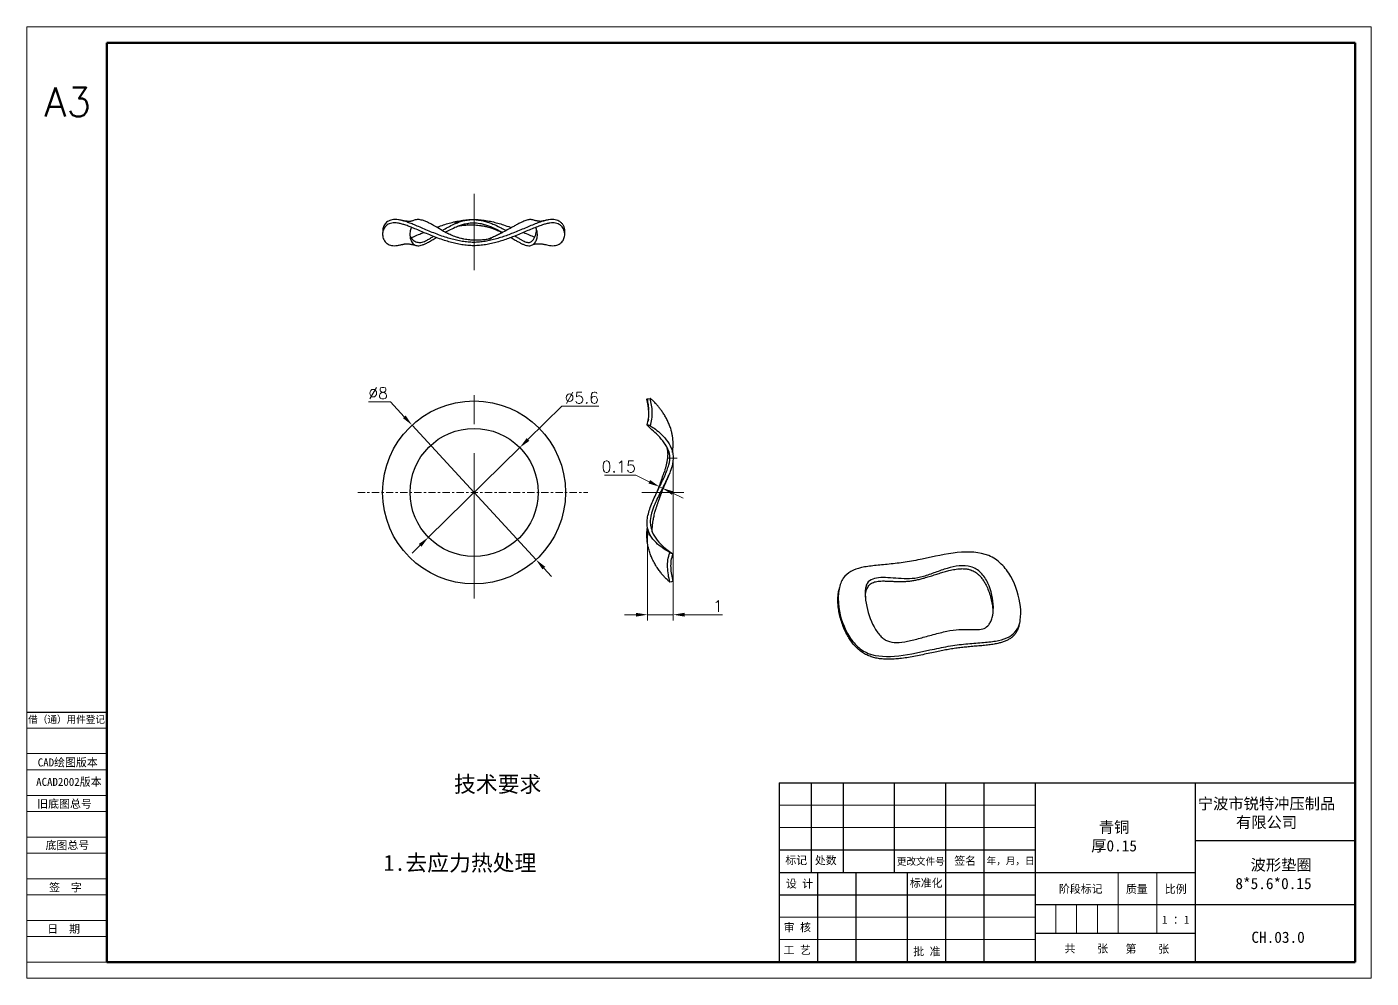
# Model space of a CAD drawing. Header units: millimetres. Extents: x 3242 to 3300.8, y 1608.4 to 1650.
import ezdxf

# ---------------------------------------------------------------- set-up
doc = ezdxf.new("R2010")
doc.units = ezdxf.units.MM
doc.linetypes.add('CENTER', pattern=[50.8, 31.75, -6.35, 6.35, -6.35])
for name, color, linetype, lineweight in [('中心线', 1, 'CENTER', 9), ('实线', 7, 'Continuous', 25), ('尺寸标注', 2, 'Continuous', 9), ('引导线', 6, 'Continuous', 9), ('文本', 3, 'Continuous', 15), ('粗实线', 9, 'Continuous', 50)]:
    doc.layers.add(name, color=color, linetype=linetype, lineweight=lineweight)
doc.styles.add('st', font='txt.shx')
doc.styles.get("Standard").update_dxf_attribs({"font": 'simfang.ttf'})
doc.dimstyles.new('st', dxfattribs={"dimscale": 0.2, "dimtxt": 2.5, "dimasz": 2.5, "dimexe": 1.25, "dimexo": 0, "dimtad": 1, "dimtoh": 1, "dimdec": 3, "dimdsep": 46, "dimtxsty": 'st', "dimcen": 0, "dimclrd": 256, "dimclre": 256, "dimclrt": 256, "dimadec": 0, "dimazin": 2, "dimtfac": 1, "dimtdec": 3, "dimtmove": 0, "dimatfit": 1, "dimfxl": 1, "dimlwd": -1, "dimlwe": -1, "dimarcsym": 0})

# ---------------------------------------------------------------- blocks, each defined once
blk = doc.blocks.new('*D11')
at = {"layer": 'Defpoints', "color": 0, "ltscale": 0.2, "transparency": 16777216}
for p in [(3263.595, 1631.619), (3259.598, 1627.698)]:
    blk.add_point(p, dxfattribs=at)
at = {"layer": '尺寸标注', "ltscale": 0.2, "transparency": 16777216}
for p, q in [((3263.952, 1631.97), (3265.434, 1633.423)), ((3265.434, 1633.423), (3267.059, 1633.423)), ((3259.598, 1627.698), (3263.595, 1631.619)), ((3259.241, 1627.348), (3258.884, 1626.998))]:
    blk.add_line(p, q, dxfattribs=at)
for points in [[(3263.894, 1632.029), (3264.011, 1631.91), (3263.595, 1631.619)], [(3259.182, 1627.408), (3259.299, 1627.289), (3259.598, 1627.698)]]:
    blk.add_solid(points, dxfattribs=at)
at = {"layer": '尺寸标注', "ltscale": 0.2, "transparency": 16777216, "insert": (3266.309, 1633.798), "char_height": 0.5, "attachment_point": 5, "style": 'st'}
blk.add_mtext('∅5.6', dxfattribs=at)
blk = doc.blocks.new('*D12')
at = {"layer": 'Defpoints', "color": 0, "ltscale": 0.2, "transparency": 16777216}
for p in [(3258.884, 1632.599), (3264.309, 1626.719)]:
    blk.add_point(p, dxfattribs=at)
at = {"layer": '尺寸标注', "ltscale": 0.2, "transparency": 16777216}
for p, q in [((3257.939, 1633.623), (3256.981, 1633.623)), ((3258.545, 1632.966), (3257.939, 1633.623)), ((3264.309, 1626.719), (3258.884, 1632.599)), ((3264.648, 1626.351), (3264.987, 1625.984))]:
    blk.add_line(p, q, dxfattribs=at)
for points in [[(3258.606, 1633.023), (3258.484, 1632.91), (3258.884, 1632.599)], [(3264.709, 1626.408), (3264.587, 1626.295), (3264.309, 1626.719)]]:
    blk.add_solid(points, dxfattribs=at)
at = {"layer": '尺寸标注', "ltscale": 0.2, "transparency": 16777216, "insert": (3257.397, 1633.998), "char_height": 0.5, "attachment_point": 5, "style": 'st'}
blk.add_mtext('∅8', dxfattribs=at)
blk = doc.blocks.new('*D13')
at = {"layer": 'Defpoints', "color": 0, "ltscale": 0.2, "transparency": 16777216}
for p in [(3270.303, 1631.15), (3269.18, 1628.118), (3270.303, 1624.314)]:
    blk.add_point(p, dxfattribs=at)
at = {"layer": '尺寸标注', "ltscale": 0.2, "transparency": 16777216}
for p, q in [((3270.303, 1631.15), (3270.303, 1624.064)), ((3269.18, 1628.118), (3269.18, 1624.064)), ((3268.68, 1624.314), (3268.18, 1624.314)), ((3269.18, 1624.314), (3270.303, 1624.314)), ((3270.803, 1624.314), (3272.47, 1624.314))]:
    blk.add_line(p, q, dxfattribs=at)
for points in [[(3268.68, 1624.397), (3268.68, 1624.231), (3269.18, 1624.314)], [(3270.803, 1624.397), (3270.803, 1624.231), (3270.303, 1624.314)]]:
    blk.add_solid(points, dxfattribs=at)
at = {"layer": '尺寸标注', "ltscale": 0.2, "transparency": 16777216, "insert": (3272.261, 1624.689), "char_height": 0.5, "attachment_point": 5, "style": 'st'}
blk.add_mtext('1', dxfattribs=at)
blk = doc.blocks.new('*D14')
at = {"layer": 'Defpoints', "color": 0, "ltscale": 0.2, "transparency": 16777216}
for p in [(3269.619, 1629.721), (3269.71, 1629.908), (3269.746, 1629.659)]:
    blk.add_point(p, dxfattribs=at)
at = {"layer": '尺寸标注', "ltscale": 0.2, "transparency": 16777216}
for p, q in [((3268.676, 1630.411), (3267.301, 1630.411)), ((3269.26, 1630.127), (3268.676, 1630.411)), ((3269.619, 1629.721), (3269.819, 1630.133)), ((3269.746, 1629.659), (3269.946, 1630.071)), ((3269.837, 1629.846), (3269.71, 1629.908)), ((3270.287, 1629.627), (3270.736, 1629.409))]:
    blk.add_line(p, q, dxfattribs=at)
for points in [[(3269.297, 1630.202), (3269.224, 1630.052), (3269.71, 1629.908)], [(3270.323, 1629.702), (3270.25, 1629.553), (3269.837, 1629.846)]]:
    blk.add_solid(points, dxfattribs=at)
at = {"layer": '尺寸标注', "ltscale": 0.2, "transparency": 16777216, "insert": (3267.926, 1630.786), "char_height": 0.5, "attachment_point": 5, "style": 'st'}
blk.add_mtext('0.15', dxfattribs=at)

msp = doc.modelspace()

# ---------------------------------------------------------------- linework, layer by layer
at = {"color": 7, "linetype": 'Continuous', "lineweight": 25}
for p, q in [((3269.1642, 1633.7342), (3269.1573, 1633.7397)), ((3269.3107, 1633.7656), (3269.3039, 1633.7712)), ((3269.3091, 1633.7669), (3269.3049, 1633.766))]:
    msp.add_line(p, q, dxfattribs=at)
at = {"color": 7, "linetype": 'Continuous', "lineweight": 25, "flags": 128}
for points in [[(3269.1573, 1633.7397), (3269.1943, 1633.7476), (3269.2312, 1633.7556), (3269.304, 1633.7712)], [(3270.3026, 1625.7722), (3270.2657, 1625.7643), (3270.2287, 1625.7564), (3270.1559, 1625.7409)]]:
    msp.add_lwpolyline(points, dxfattribs=at)
at = {"color": 7, "linetype": 'Continuous', "lineweight": 25}
for points, knots in [([(3260.3027, 1640.6749), (3260.2043, 1640.7084), (3260.0067, 1640.7756), (3259.7242, 1640.8866), (3259.4517, 1640.9992), (3259.1919, 1641.1096), (3258.9594, 1641.2069), (3258.7535, 1641.2884), (3258.5727, 1641.353), (3258.4048, 1641.4032), (3258.251, 1641.4359), (3258.1122, 1641.448), (3257.9898, 1641.4365), (3257.8838, 1641.4043), (3257.7944, 1641.3546), (3257.7212, 1641.2902), (3257.6643, 1641.2142), (3257.6237, 1641.1294), (3257.5975, 1641.0328), (3257.59, 1640.9265), (3257.6052, 1640.8147), (3257.6437, 1640.7088), (3257.7055, 1640.6136), (3257.7862, 1640.5385), (3257.8813, 1640.4849), (3257.9867, 1640.4522), (3258.1089, 1640.4404), (3258.2442, 1640.4506), (3258.3451, 1640.4736), (3258.3944, 1640.4849)], [0, 0, 0, 0, 0.0422749, 0.0849118, 0.1276764, 0.1703188, 0.2126039, 0.2474333, 0.2818144, 0.315734, 0.3492513, 0.3825155, 0.4157759, 0.4492842, 0.4831921, 0.5175609, 0.5523791, 0.5875799, 0.6230574, 0.665807, 0.7085176, 0.7509457, 0.7928834, 0.8341914, 0.8681111, 0.9016283, 0.9348925, 0.968153, 1, 1, 1, 1]), ([(3260.3372, 1640.817), (3260.2399, 1640.8502), (3260.0438, 1640.9172), (3259.7631, 1641.0279), (3259.4912, 1641.1408), (3259.2313, 1641.2519), (3258.9985, 1641.3501), (3258.7921, 1641.4325), (3258.6101, 1641.4981), (3258.4402, 1641.5491), (3258.2832, 1641.5823), (3258.1397, 1641.5946), (3258.0119, 1641.583), (3257.902, 1641.55), (3257.8096, 1641.4992), (3257.7345, 1641.4337), (3257.6759, 1641.3566), (3257.6346, 1641.271), (3257.609, 1641.1869), (3257.6061, 1641.1314), (3257.6048, 1641.1072)], [0, 0, 0, 0, 0.0634094, 0.1277173, 0.1925476, 0.2575135, 0.3222657, 0.3758644, 0.4290305, 0.4817601, 0.5341559, 0.5864586, 0.6387825, 0.6911485, 0.7438037, 0.7968706, 0.8503525, 0.9041592, 0.958132, 1, 1, 1, 1]), ([(3258.9397, 1641.5429), (3258.9273, 1641.5372), (3258.9046, 1641.5267), (3258.8611, 1641.5157), (3258.8192, 1641.5094), (3258.7823, 1641.5067), (3258.7506, 1641.506), (3258.7224, 1641.5064), (3258.6941, 1641.5076), (3258.6622, 1641.51), (3258.6225, 1641.514), (3258.5694, 1641.5214), (3258.4991, 1641.5337), (3258.4433, 1641.5465), (3258.4127, 1641.5535)], [0, 0, 0, 0, 0.1419817, 0.2616828, 0.3592404, 0.4345474, 0.4879039, 0.534893, 0.5829209, 0.6320371, 0.6929156, 0.7741761, 0.8763113, 1, 1, 1, 1]), ([(3258.8575, 1641.2463), (3258.8535, 1641.2395), (3258.8349, 1641.2078), (3258.814, 1641.1424), (3258.7931, 1641.0472), (3258.786, 1640.9411), (3258.7945, 1640.8293), (3258.8192, 1640.7225), (3258.8602, 1640.6257), (3258.9146, 1640.5483), (3258.9792, 1640.4919), (3259.0513, 1640.4562), (3259.1351, 1640.4405), (3259.2306, 1640.4484), (3259.3367, 1640.4777), (3259.4606, 1640.5283), (3259.6035, 1640.6008), (3259.7671, 1640.6942), (3259.8818, 1640.7634), (3259.944, 1640.8008), (3259.9457, 1640.8018)], [0, 0, 0, 0, 0.0157624, 0.0731885, 0.1314475, 0.2019384, 0.2724113, 0.3421761, 0.4106223, 0.4773083, 0.5314174, 0.5843088, 0.6363663, 0.6882834, 0.740834, 0.7945051, 0.8606496, 0.9286337, 0.9980826, 1, 1, 1, 1]), ([(3259.8179, 1641.3339), (3259.7679, 1641.3617), (3259.6682, 1641.4169), (3259.5238, 1641.4868), (3259.396, 1641.5375), (3259.2848, 1641.5696), (3259.1894, 1641.5862), (3259.1005, 1641.5877), (3259.0144, 1641.5756), (3258.968, 1641.5548), (3258.9425, 1641.5434)], [0, 0, 0, 0, 0.1459082, 0.2909025, 0.4350359, 0.5429323, 0.6509365, 0.7594507, 0.8679617, 1, 1, 1, 1]), ([(3260.1943, 1641.1123), (3260.1457, 1641.1414), (3260.0164, 1641.2187), (3259.8942, 1641.2897), (3259.8179, 1641.3339)], [0, 0, 0, 0, 0.375907, 1, 1, 1, 1]), ([(3259.9608, 1641.2504), (3259.9768, 1641.2565), (3260.0727, 1641.293), (3260.2561, 1641.355), (3260.5103, 1641.4325), (3260.7705, 1641.4981), (3261.0351, 1641.5491), (3261.3033, 1641.5823), (3261.5737, 1641.5946), (3261.8442, 1641.583), (3262.1121, 1641.5499), (3262.376, 1641.499), (3262.6351, 1641.4335), (3262.9048, 1641.351), (3263.1034, 1641.2831), (3263.2135, 1641.2405), (3263.2291, 1641.2344)], [0, 0, 0, 0, 0.0161956, 0.0969017, 0.1771139, 0.2567075, 0.3356662, 0.4141182, 0.4924414, 0.570728, 0.6491297, 0.7279668, 0.8074053, 0.8874462, 0.9840927, 1, 1, 1, 1]), ([(3262.3466, 1640.755), (3262.3469, 1640.7551), (3262.3478, 1640.7553), (3262.3395, 1640.7533), (3262.3305, 1640.7512), (3262.3145, 1640.7477), (3262.2913, 1640.7427), (3262.2598, 1640.7363), (3262.2057, 1640.7262), (3262.127, 1640.7134), (3262.0217, 1640.6997), (3261.9069, 1640.6891), (3261.7789, 1640.6822), (3261.6473, 1640.6812), (3261.5205, 1640.6862), (3261.401, 1640.696), (3261.2792, 1640.7113), (3261.1499, 1640.7339), (3261.0237, 1640.7626), (3260.8897, 1640.7996), (3260.7612, 1640.8423), (3260.642, 1640.8882), (3260.5436, 1640.9302), (3260.4703, 1640.9642), (3260.4144, 1640.9916), (3260.3716, 1641.0132), (3260.3215, 1641.0396), (3260.2584, 1641.0742), (3260.2124, 1641.1012), (3260.1866, 1641.1163)], [0, 0, 0, 0, 0.00771081, 0.02090374, 0.03070274, 0.03939682, 0.05050708, 0.06440055, 0.08116744, 0.1184427, 0.1594013, 0.2040773, 0.24953248, 0.3043114, 0.3528959, 0.39573422, 0.44478339, 0.49920124, 0.55590024, 0.60675427, 0.67904098, 0.73713472, 0.78635422, 0.83526425, 0.85889759, 0.88292537, 0.91119969, 0.95017848, 1, 1, 1, 1]), ([(3260.2041, 1641.1062), (3260.2279, 1641.1213), (3260.328, 1641.1844), (3260.5165, 1641.2924), (3260.7456, 1641.4047), (3260.9573, 1641.4868), (3261.1457, 1641.5421), (3261.3252, 1641.5754), (3261.4923, 1641.5882), (3261.6445, 1641.5855), (3261.7962, 1641.5692), (3261.9626, 1641.539), (3262.142, 1641.4924), (3262.3317, 1641.4279), (3262.546, 1641.3398), (3262.7701, 1641.2309), (3262.9225, 1641.1445), (3262.994, 1641.1039)], [0, 0, 0, 0, 0.0307246, 0.1290347, 0.227028, 0.2919387, 0.3564541, 0.4207668, 0.4692218, 0.5177945, 0.5662508, 0.6146966, 0.6795984, 0.74515, 0.81139, 0.9116433, 1, 1, 1, 1]), ([(3264.7764, 1640.4817), (3264.8188, 1640.472), (3264.9129, 1640.4504), (3265.0422, 1640.4404), (3265.1649, 1640.4515), (3265.2707, 1640.4838), (3265.3602, 1640.5335), (3265.4334, 1640.5979), (3265.4903, 1640.6739), (3265.5309, 1640.7587), (3265.557, 1640.8553), (3265.5646, 1640.9616), (3265.5494, 1641.0734), (3265.5109, 1641.1793), (3265.449, 1641.2745), (3265.3684, 1641.3496), (3265.2733, 1641.4032), (3265.1678, 1641.4359), (3265.0458, 1641.448), (3264.9075, 1641.4365), (3264.754, 1641.4043), (3264.5751, 1641.3512), (3264.3687, 1641.2765), (3264.1336, 1641.1816), (3263.8832, 1641.0758), (3263.6193, 1640.9641), (3263.3586, 1640.8578), (3263.1047, 1640.761), (3262.8606, 1640.676), (3262.6113, 1640.5997), (3262.3578, 1640.535), (3262.1009, 1640.4849), (3261.8415, 1640.4522), (3261.5807, 1640.4401), (3261.3199, 1640.4516), (3261.0605, 1640.4838), (3260.8036, 1640.5336), (3260.5495, 1640.5975), (3260.3853, 1640.649), (3260.3027, 1640.6749)], [0, 0, 0, 0, 0.0205124, 0.0454243, 0.0703334, 0.0954281, 0.1208222, 0.1465613, 0.1726371, 0.1989994, 0.2255689, 0.2575845, 0.289571, 0.3213459, 0.3527535, 0.3836896, 0.4090924, 0.4341938, 0.4591058, 0.4840149, 0.5091096, 0.5345036, 0.5654287, 0.5968268, 0.6285952, 0.6605789, 0.6925959, 0.7191696, 0.7455385, 0.7716226, 0.797371, 0.8227738, 0.8478753, 0.8727872, 0.8976963, 0.922791, 0.9481851, 0.9739243, 1, 1, 1, 1]), ([(3260.3363, 1641.032), (3260.4125, 1641.0741), (3260.5694, 1641.1608), (3260.7947, 1641.2652), (3261.0021, 1641.3435), (3261.1816, 1641.3962), (3261.3484, 1641.4291), (3261.5006, 1641.4441), (3261.6377, 1641.4449), (3261.7745, 1641.4328), (3261.9262, 1641.4066), (3262.0919, 1641.3631), (3262.2699, 1641.3008), (3262.4746, 1641.2135), (3262.6663, 1641.1181), (3262.7926, 1641.0458), (3262.839, 1641.0193)], [0, 0, 0, 0, 0.1025988, 0.2111989, 0.2816714, 0.3504416, 0.4176642, 0.4673591, 0.5168068, 0.5664528, 0.6166656, 0.6848791, 0.754775, 0.8263306, 0.9362098, 1, 1, 1, 1]), ([(3265.5649, 1641.0443), (3265.5666, 1641.0638), (3265.5716, 1641.1207), (3265.5535, 1641.2154), (3265.5119, 1641.3223), (3265.4442, 1641.4186), (3265.3576, 1641.4947), (3265.2565, 1641.5491), (3265.1454, 1641.5823), (3265.0186, 1641.5947), (3264.8758, 1641.583), (3264.7177, 1641.55), (3264.5347, 1641.4956), (3264.3249, 1641.4196), (3264.0872, 1641.3237), (3263.8356, 1641.2172), (3263.572, 1641.1054), (3263.313, 1640.9994), (3263.0622, 1640.9033), (3262.8224, 1640.8192), (3262.5785, 1640.7439), (3262.3315, 1640.6801), (3262.0822, 1640.6307), (3261.8318, 1640.5986), (3261.5806, 1640.587), (3261.3295, 1640.5981), (3261.0786, 1640.6294), (3260.8286, 1640.6781), (3260.5798, 1640.7408), (3260.4186, 1640.7914), (3260.3372, 1640.817)], [0, 0, 0, 0, 0.0219365, 0.0642596, 0.1065151, 0.1485027, 0.1900987, 0.2244463, 0.2585806, 0.2926623, 0.3267387, 0.3608625, 0.3951801, 0.436693, 0.4785699, 0.5207003, 0.5628951, 0.6049192, 0.6396462, 0.6739646, 0.7077491, 0.7409186, 0.7734527, 0.805411, 0.8369232, 0.8684441, 0.9004044, 0.9329635, 0.9661697, 1, 1, 1, 1]), ([(3261.0494, 1641.5131), (3261.0155, 1641.5032), (3260.9575, 1641.4863), (3260.885, 1641.4655), (3260.8275, 1641.4493), (3260.7853, 1641.4376), (3260.7569, 1641.4299), (3260.74, 1641.4254), (3260.7333, 1641.4237), (3260.7347, 1641.424), (3260.735, 1641.4241)], [0, 0, 0, 0, 0.2483003, 0.4238995, 0.557934, 0.723492, 0.8031061, 0.8859711, 0.9778235, 1, 1, 1, 1]), ([(3260.9124, 1641.3074), (3260.9423, 1641.3125), (3261.0076, 1641.3236), (3261.1163, 1641.3374), (3261.2367, 1641.3487), (3261.3712, 1641.3558), (3261.5095, 1641.357), (3261.6431, 1641.3517), (3261.7691, 1641.3413), (3261.8976, 1641.3252), (3262.0341, 1641.3013), (3262.1672, 1641.2711), (3262.3085, 1641.2321), (3262.4436, 1641.1873), (3262.5688, 1641.139), (3262.6719, 1641.095), (3262.7485, 1641.0594), (3262.8021, 1641.0333), (3262.8252, 1641.0215), (3262.8344, 1641.0168)], [0, 0, 0, 0, 0.0441263, 0.0961867, 0.153042, 0.2109642, 0.280843, 0.3428197, 0.397435, 0.4599032, 0.5290808, 0.6009712, 0.665245, 0.756185, 0.8289128, 0.8903282, 0.9512038, 0.9805669, 1, 1, 1, 1]), ([(3264.119, 1641.5771), (3264.0996, 1641.5816), (3264.0614, 1641.5905), (3263.9904, 1641.581), (3263.9109, 1641.5613), (3263.8223, 1641.5308), (3263.716, 1641.487), (3263.5901, 1641.4279), (3263.4438, 1641.3525), (3263.2646, 1641.2549), (3263.0508, 1641.1345), (3262.8276, 1641.0114), (3262.6271, 1640.9077), (3262.4537, 1640.8256), (3262.3155, 1640.7647), (3262.2331, 1640.7354), (3262.211, 1640.7276)], [0, 0, 0, 0, 0.0585324, 0.1152646, 0.1718818, 0.2285179, 0.285458, 0.3620214, 0.4393852, 0.5173712, 0.6347005, 0.7510544, 0.8271966, 0.9015223, 0.9735123, 1, 1, 1, 1]), ([(3263.209, 1640.8019), (3263.2722, 1640.7637), (3263.3835, 1640.6965), (3263.5326, 1640.6114), (3263.6607, 1640.5446), (3263.7797, 1640.4919), (3263.8892, 1640.4561), (3263.9883, 1640.4406), (3264.0762, 1640.4484), (3264.1522, 1640.4777), (3264.2166, 1640.525), (3264.2695, 1640.5873), (3264.311, 1640.6617), (3264.3412, 1640.7452), (3264.3613, 1640.841), (3264.3687, 1640.947), (3264.3598, 1641.0586), (3264.3377, 1641.161), (3264.3099, 1641.2197), (3264.2973, 1641.2463)], [0, 0, 0, 0, 0.0745997, 0.1313318, 0.1868031, 0.2409344, 0.2938475, 0.3459245, 0.3978618, 0.4504344, 0.5041276, 0.5591449, 0.6154687, 0.6729185, 0.7312014, 0.8017213, 0.8722232, 0.9420167, 1, 1, 1, 1]), ([(3263.3844, 1640.8696), (3263.4086, 1640.8546), (3263.4773, 1640.8124), (3263.5791, 1640.7514), (3263.6909, 1640.6879), (3263.7896, 1640.6378), (3263.8758, 1640.6026), (3263.9501, 1640.5841), (3264.0168, 1640.5859), (3264.0817, 1640.6106), (3264.1413, 1640.6544), (3264.2043, 1640.7252), (3264.2626, 1640.8284), (3264.3038, 1640.9526), (3264.3253, 1641.0716), (3264.3265, 1641.1431), (3264.3271, 1641.177)], [0, 0, 0, 0, 0.0388995, 0.1100704, 0.1785322, 0.2440572, 0.3066657, 0.3668821, 0.4263134, 0.4873181, 0.5507142, 0.6168043, 0.7208257, 0.8296263, 0.9190274, 1, 1, 1, 1]), ([(3264.7239, 1641.5491), (3264.7093, 1641.5455), (3264.6844, 1641.5393), (3264.6514, 1641.5316), (3264.63, 1641.5268), (3264.6135, 1641.5232), (3264.5967, 1641.5197), (3264.579, 1641.5162), (3264.5555, 1641.5117), (3264.5293, 1641.5073), (3264.5187, 1641.5059), (3264.5206, 1641.5061), (3264.5225, 1641.5062), (3264.5195, 1641.5061), (3264.5065, 1641.5065), (3264.4802, 1641.5085), (3264.4467, 1641.5124), (3264.4132, 1641.5172), (3264.3767, 1641.5231), (3264.344, 1641.5291), (3264.3104, 1641.5356), (3264.2659, 1641.5447), (3264.2005, 1641.5592), (3264.1492, 1641.5721), (3264.1194, 1641.5795)], [0, 0, 0, 0, 0.0615987, 0.105123, 0.1326405, 0.1575428, 0.183761, 0.2117556, 0.2431212, 0.324737, 0.4052404, 0.4871443, 0.5495073, 0.6117992, 0.6730212, 0.7328558, 0.7628083, 0.7932825, 0.8241366, 0.8486952, 0.8667921, 0.8943686, 0.9388237, 1, 1, 1, 1]), ([(3257.6022, 1641.1072), (3257.6009, 1641.0853), (3257.5984, 1641.0416), (3257.5958, 1640.9978), (3257.5945, 1640.9759)], [0, 0, 0, 0, 0.4999991, 1, 1, 1, 1]), ([(3258.3942, 1640.4845), (3258.4094, 1640.4883), (3258.4354, 1640.4947), (3258.4697, 1640.5027), (3258.4924, 1640.5078), (3258.5099, 1640.5116), (3258.5278, 1640.5153), (3258.5468, 1640.5191), (3258.5727, 1640.524), (3258.6027, 1640.5291), (3258.6194, 1640.5313), (3258.6236, 1640.5317), (3258.628, 1640.5319), (3258.6371, 1640.532), (3258.6567, 1640.5314), (3258.6889, 1640.5289), (3258.727, 1640.5244), (3258.7637, 1640.5193), (3258.8031, 1640.5128), (3258.8381, 1640.5065), (3258.8735, 1640.4996), (3258.9201, 1640.4901), (3258.9882, 1640.475), (3259.0416, 1640.4616), (3259.0724, 1640.4539)], [0, 0, 0, 0, 0.0609061, 0.1040656, 0.1313622, 0.1560689, 0.1821127, 0.209932, 0.2410242, 0.3217765, 0.4012236, 0.4816955, 0.5429334, 0.6043182, 0.6651909, 0.7256753, 0.7564076, 0.7879874, 0.8200051, 0.8453467, 0.8639833, 0.892314, 0.9377935, 1, 1, 1, 1]), ([(3258.7924, 1640.8926), (3258.8024, 1640.8699), (3258.8241, 1640.8203), (3258.8722, 1640.7512), (3258.9333, 1640.6879), (3259.0054, 1640.6377), (3259.0865, 1640.6026), (3259.1766, 1640.584), (3259.273, 1640.586), (3259.3723, 1640.6105), (3259.4853, 1640.6574), (3259.6148, 1640.7282), (3259.7263, 1640.7975), (3259.795, 1640.8424), (3259.812, 1640.8536)], [0, 0, 0, 0, 0.0787463, 0.1721272, 0.2619438, 0.3478024, 0.4299317, 0.5090038, 0.5869953, 0.6669491, 0.7501159, 0.8546148, 0.9639972, 1, 1, 1, 1]), ([(3258.8437, 1640.7971), (3258.8872, 1640.8143), (3259.009, 1640.8626), (3259.1922, 1640.9408), (3259.3363, 1641.0011), (3259.3927, 1641.0246)], [0, 0, 0, 0, 0.2526988, 0.707743, 1, 1, 1, 1]), ([(3263.7584, 1641.0233), (3263.8399, 1640.9892), (3264.0075, 1640.9191), (3264.1705, 1640.8499), (3264.2502, 1640.8188), (3264.2519, 1640.8182)], [0, 0, 0, 0, 0.4810157, 0.9893077, 1, 1, 1, 1]), ([(3264.1455, 1640.4782), (3264.1659, 1640.4875), (3264.2034, 1640.5048), (3264.265, 1640.5199), (3264.3199, 1640.528), (3264.3656, 1640.5313), (3264.4037, 1640.5321), (3264.4368, 1640.5317), (3264.4694, 1640.5302), (3264.5058, 1640.5276), (3264.5504, 1640.523), (3264.609, 1640.5148), (3264.6852, 1640.5015), (3264.7446, 1640.4879), (3264.777, 1640.4804)], [0, 0, 0, 0, 0.1427855, 0.2631296, 0.361132, 0.436725, 0.4902736, 0.5373775, 0.5854338, 0.6344912, 0.6951817, 0.7760385, 0.8774582, 1, 1, 1, 1]), ([(3265.5601, 1640.9122), (3265.5614, 1640.9341), (3265.564, 1640.9781), (3265.5666, 1641.0221), (3265.5679, 1641.044)], [0, 0, 0, 0, 0.5000028, 1, 1, 1, 1]), ([(3269.1608, 1632.6142), (3269.1883, 1632.7057), (3269.2138, 1632.7978), (3269.241, 1632.9871), (3269.244, 1633.0817), (3269.2317, 1633.3651), (3269.1973, 1633.5536), (3269.1573, 1633.7396)], [0, 0, 0, 0, 0.25, 0.25, 0.5, 0.5, 1, 1, 1, 1]), ([(3269.1639, 1633.7344), (3269.1719, 1633.6928), (3269.1868, 1633.6157), (3269.2044, 1633.5092), (3269.2172, 1633.4204), (3269.226, 1633.3483), (3269.2312, 1633.2989), (3269.2333, 1633.2728), (3269.2339, 1633.2659)], [0, 0, 0, 0, 0.2686157, 0.4973893, 0.6876163, 0.8405927, 0.9577627, 1, 1, 1, 1]), ([(3269.3046, 1632.571), (3269.3335, 1632.6686), (3269.3607, 1632.7666), (3269.3902, 1632.9683), (3269.394, 1633.0698), (3269.3826, 1633.372), (3269.3467, 1633.5727), (3269.3039, 1633.7712)], [0, 0, 0, 0, 0.25, 0.25, 0.5, 0.5, 1, 1, 1, 1]), ([(3270.2755, 1631.4046), (3270.2764, 1631.4101), (3270.2871, 1631.4754), (3270.298, 1631.5976), (3270.3057, 1631.7696), (3270.299, 1631.9362), (3270.2807, 1632.0971), (3270.2515, 1632.2522), (3270.2086, 1632.4179), (3270.1495, 1632.5912), (3270.0734, 1632.768), (3269.9887, 1632.9325), (3269.8981, 1633.0841), (3269.8045, 1633.2223), (3269.7109, 1633.3465), (3269.6202, 1633.4561), (3269.5353, 1633.5506), (3269.459, 1633.6292), (3269.3941, 1633.6919), (3269.345, 1633.7365), (3269.3178, 1633.7597), (3269.3127, 1633.764), (3269.3117, 1633.7647)], [0, 0, 0, 0, 0.0040127, 0.0472965, 0.0903837, 0.1334672, 0.1767414, 0.2203447, 0.2643608, 0.323742, 0.3838996, 0.4447184, 0.506015, 0.5675629, 0.6291141, 0.6904205, 0.7512544, 0.8114314, 0.8708338, 0.929439, 0.9873489, 1, 1, 1, 1]), ([(3270.1615, 1627.0255), (3270.1582, 1627.0415), (3270.1219, 1627.0624), (3270.0041, 1627.1302), (3269.9235, 1627.1767), (3269.6572, 1627.3636), (3269.445, 1627.5478), (3269.2342, 1627.9159), (3269.1822, 1628.0547), (3269.1579, 1628.2898), (3269.1595, 1628.3728), (3269.1793, 1628.5452), (3269.1968, 1628.6344), (3269.2665, 1628.9067), (3269.3358, 1629.0948), (3269.4967, 1629.4713), (3269.5885, 1629.6599), (3269.7697, 1630.029), (3269.859, 1630.2097), (3270.0109, 1630.5527), (3270.0734, 1630.7145), (3270.153, 1631.009), (3270.1713, 1631.138), (3270.1421, 1631.3967), (3270.0956, 1631.5258), (3269.8968, 1631.8947), (3269.6882, 1632.1133), (3269.4159, 1632.3649), (3269.3316, 1632.4368), (3269.2054, 1632.5513), (3269.1638, 1632.5943), (3269.1608, 1632.6142)], [0, 0, 0, 0, 0.0625, 0.0625, 0.125, 0.125, 0.25, 0.25, 0.3125, 0.3125, 0.34375, 0.34375, 0.375, 0.375, 0.4375, 0.4375, 0.5, 0.5, 0.5625, 0.5625, 0.625, 0.625, 0.6875, 0.6875, 0.75, 0.75, 0.875, 0.875, 0.9375, 0.9375, 1, 1, 1, 1]), ([(3269.3046, 1632.5709), (3269.2925, 1632.5746), (3269.2803, 1632.5782), (3269.2681, 1632.5819), (3269.2559, 1632.5856), (3269.2437, 1632.5892), (3269.2315, 1632.5929), (3269.208, 1632.6), (3269.1845, 1632.6072), (3269.161, 1632.6144)], [0, 0, 0, 0, 0.00003817272, 0.00003817272, 0.00003817272, 0.00007634544, 0.00007634544, 0.00007634544, 0.00015009192, 0.00015009192, 0.00015009192, 0.00015009192]), ([(3269.2219, 1632.863), (3269.2216, 1632.8605), (3269.2177, 1632.8351), (3269.2117, 1632.8027), (3269.2047, 1632.7744), (3269.2029, 1632.7671)], [0, 0, 0, 0, 0.07439194, 0.76055925, 1, 1, 1, 1]), ([(3269.3046, 1632.5709), (3269.3068, 1632.5697), (3269.3115, 1632.567), (3269.3439, 1632.5478), (3269.3994, 1632.5137), (3269.5439, 1632.4114), (3269.633, 1632.3431), (3269.8184, 1632.176), (3269.9148, 1632.0772), (3270.0885, 1631.8526), (3270.1659, 1631.727), (3270.2478, 1631.521), (3270.2694, 1631.4495), (3270.298, 1631.3011), (3270.3049, 1631.2242), (3270.299, 1630.9863), (3270.2607, 1630.8181), (3270.1416, 1630.4697), (3270.0608, 1630.2896), (3269.8831, 1629.9249), (3269.7862, 1629.7402), (3269.6027, 1629.3738), (3269.5161, 1629.1921), (3269.3795, 1628.8389), (3269.3296, 1628.6674), (3269.3019, 1628.4234), (3269.3009, 1628.3443), (3269.3159, 1628.1912), (3269.3315, 1628.1173), (3269.3974, 1627.9039), (3269.467, 1627.7727), (3269.713, 1627.4184), (3269.9268, 1627.2344), (3270.1639, 1627.0585), (3270.229, 1627.0166), (3270.2859, 1626.9816), (3270.2981, 1626.9746), (3270.302, 1626.9724)], [0.89069078, 0.89069078, 0.89069078, 0.89069078, 0.89936256, 0.89936256, 0.93061256, 0.93061256, 0.96186256, 0.96186256, 0.99311256, 0.99311256, 1.02436256, 1.02436256, 1.03998756, 1.03998756, 1.05561256, 1.05561256, 1.08686256, 1.08686256, 1.11811256, 1.11811256, 1.14936256, 1.14936256, 1.18061256, 1.18061256, 1.21186256, 1.21186256, 1.22748756, 1.22748756, 1.24311256, 1.24311256, 1.27436256, 1.27436256, 1.33686256, 1.33686256, 1.36811256, 1.36811256, 1.38367177, 1.38367177, 1.38367177, 1.38367177]), ([(3269.9619, 1631.7622), (3269.971, 1631.7472), (3269.9879, 1631.7194), (3270.0079, 1631.6756), (3270.0226, 1631.6364), (3270.033, 1631.6026), (3270.0408, 1631.5724), (3270.0473, 1631.5429), (3270.0555, 1631.4971), (3270.063, 1631.4324), (3270.0661, 1631.3539), (3270.0648, 1631.2867), (3270.0613, 1631.229), (3270.0566, 1631.1762), (3270.0495, 1631.1175), (3270.0403, 1631.0572), (3270.0313, 1631.0064), (3270.0231, 1630.9641), (3270.0148, 1630.9246), (3270.0047, 1630.8795), (3269.9938, 1630.8342), (3269.9829, 1630.7911), (3269.9712, 1630.7468), (3269.9558, 1630.6916), (3269.9349, 1630.6201), (3269.9178, 1630.566), (3269.9084, 1630.5362)], [0, 0, 0, 0, 0.0726142, 0.1344198, 0.185559, 0.2261231, 0.257638, 0.2886315, 0.3204791, 0.396024, 0.4664613, 0.5279953, 0.5608847, 0.599338, 0.6443601, 0.6852276, 0.7211155, 0.742999, 0.7671508, 0.796587, 0.8276712, 0.8507362, 0.8747648, 0.9072998, 0.9489739, 1, 1, 1, 1]), ([(3269.6463, 1629.7773), (3269.6512, 1629.7911), (3269.687, 1629.892), (3269.7539, 1630.0793), (3269.8378, 1630.3193), (3269.8871, 1630.4719), (3269.9085, 1630.5382)], [0, 0, 0, 0, 0.0542559, 0.3978668, 0.7386822, 1, 1, 1, 1]), ([(3269.3922, 1627.9431), (3269.392, 1627.9468), (3269.3916, 1627.959), (3269.3912, 1627.984), (3269.3911, 1628.0191), (3269.3917, 1628.0632), (3269.3933, 1628.1086), (3269.3958, 1628.1545), (3269.3991, 1628.1999), (3269.4036, 1628.2494), (3269.4092, 1628.2999), (3269.4152, 1628.3462), (3269.4225, 1628.3965), (3269.4326, 1628.458), (3269.4475, 1628.5366), (3269.4683, 1628.631), (3269.4941, 1628.7349), (3269.5214, 1628.8345), (3269.5465, 1628.9199), (3269.5679, 1628.9894), (3269.5853, 1629.0442), (3269.6018, 1629.0949), (3269.6194, 1629.1477), (3269.639, 1629.2052), (3269.6583, 1629.2606), (3269.6755, 1629.3092), (3269.692, 1629.3551), (3269.7086, 1629.4006), (3269.7248, 1629.4447), (3269.7419, 1629.4906), (3269.7601, 1629.5388), (3269.7786, 1629.5875), (3269.7948, 1629.6297), (3269.8119, 1629.6738), (3269.8311, 1629.7231), (3269.8552, 1629.7842), (3269.8823, 1629.8525), (3269.9139, 1629.9312), (3269.9474, 1630.0141), (3269.9792, 1630.0918), (3270.0065, 1630.1585), (3270.0315, 1630.219), (3270.0576, 1630.282), (3270.0871, 1630.3528), (3270.1078, 1630.4023), (3270.1187, 1630.4285)], [0, 0, 0, 0, 0.0056331, 0.0185741, 0.0347786, 0.0539315, 0.0774788, 0.0942595, 0.1122373, 0.1340721, 0.155119, 0.1738392, 0.1903047, 0.2160651, 0.2480498, 0.2846394, 0.3252166, 0.3649383, 0.3950077, 0.418888, 0.4403933, 0.45444, 0.4738365, 0.4976853, 0.5171844, 0.5343585, 0.5512648, 0.5682065, 0.5852266, 0.6005087, 0.6204856, 0.6404972, 0.6568914, 0.6696835, 0.6925198, 0.7160334, 0.7434002, 0.7765468, 0.8144169, 0.8493741, 0.8774452, 0.9024133, 0.9308202, 0.9633528, 1, 1, 1, 1]), ([(3270.1559, 1625.7409), (3270.1527, 1625.7437), (3270.1462, 1625.7492), (3270.1156, 1625.7759), (3270.0694, 1625.8182), (3270.0062, 1625.8796), (3269.9261, 1625.9626), (3269.8296, 1626.071), (3269.7196, 1626.2081), (3269.6065, 1626.3671), (3269.4955, 1626.5473), (3269.3972, 1626.7371), (3269.3148, 1626.9319), (3269.2492, 1627.1271), (3269.2025, 1627.3174), (3269.173, 1627.4986), (3269.1575, 1627.6676), (3269.1557, 1627.8424), (3269.1626, 1627.9925), (3269.1759, 1628.0858), (3269.1804, 1628.1176)], [0, 0, 0, 0, 0.0470451, 0.0947038, 0.1504225, 0.2072486, 0.2651428, 0.3358352, 0.4075294, 0.479806, 0.5522338, 0.6244233, 0.6841782, 0.7434509, 0.8022369, 0.8460766, 0.8898145, 0.9335715, 0.9773289, 1, 1, 1, 1]), ([(3269.1897, 1628.0754), (3269.1943, 1628.0567), (3269.2018, 1628.026), (3269.2106, 1627.9887), (3269.2165, 1627.9633), (3269.2232, 1627.9342), (3269.2307, 1627.9004), (3269.2379, 1627.8663), (3269.2435, 1627.8388), (3269.2479, 1627.8161), (3269.2515, 1627.7958), (3269.2536, 1627.7835), (3269.2538, 1627.7824), (3269.2539, 1627.7818)], [0, 0, 0, 0, 0.1439109, 0.2368267, 0.2892161, 0.3469226, 0.4746813, 0.57432, 0.652478, 0.7545324, 0.8373452, 0.9137112, 1, 1, 1, 1]), ([(3270.1559, 1625.7409), (3270.1103, 1625.9544), (3270.0707, 1626.1699), (3270.0573, 1626.4966), (3270.0612, 1626.6062), (3270.0934, 1626.8193), (3270.1229, 1626.9233), (3270.1615, 1627.0255)], [0, 0, 0, 0, 0.5, 0.5, 0.75, 0.75, 1, 1, 1, 1]), ([(3270.1615, 1627.0255), (3270.1734, 1627.021), (3270.1852, 1627.0164), (3270.1971, 1627.0119), (3270.209, 1627.0074), (3270.2209, 1627.0029), (3270.2328, 1626.9984), (3270.2559, 1626.9897), (3270.2789, 1626.981), (3270.302, 1626.9724)], [0, 0, 0, 0, 0.00003817273, 0.00003817273, 0.00003817273, 0.00007634545, 0.00007634545, 0.00007634545, 0.0001501987, 0.0001501987, 0.0001501987, 0.0001501987]), ([(3277.9295, 1623.4955), (3277.7059, 1623.8947), (3277.5678, 1624.3696), (3277.5189, 1625.0288), (3277.5284, 1625.2393), (3277.5811, 1625.521), (3277.605, 1625.6091), (3277.6658, 1625.7708), (3277.7027, 1625.8438), (3277.9207, 1626.1659), (3278.199, 1626.2947), (3278.7184, 1626.4116), (3278.9085, 1626.4377), (3279.3142, 1626.4824), (3279.5297, 1626.501), (3279.9801, 1626.5454), (3280.2151, 1626.5714), (3280.696, 1626.6452), (3280.9457, 1626.6949), (3281.7089, 1626.855), (3282.2358, 1626.9764), (3283.2339, 1627.0814), (3283.703, 1627.0629), (3284.2097, 1626.8535), (3284.3076, 1626.802), (3284.4922, 1626.6789), (3284.5789, 1626.6078), (3284.8217, 1626.3716), (3284.9606, 1626.1836), (3285.3081, 1625.5716), (3285.448, 1625.1001), (3285.5175, 1624.4598), (3285.5167, 1624.2572), (3285.4752, 1623.9902), (3285.4547, 1623.9074), (3285.3995, 1623.7575), (3285.3647, 1623.691), (3285.1592, 1623.3923), (3284.8912, 1623.265), (3284.3692, 1623.1521), (3284.1752, 1623.1274), (3283.7537, 1623.0872), (3283.5261, 1623.0718), (3283.0463, 1623.0309), (3282.794, 1623.0055), (3282.2714, 1622.9244), (3282.0047, 1622.8706), (3281.2055, 1622.7015), (3280.6731, 1622.5787), (3279.6804, 1622.4652), (3279.2179, 1622.4724), (3278.7418, 1622.6632), (3278.6523, 1622.7106), (3278.4824, 1622.825), (3278.4019, 1622.8916), (3278.1744, 1623.1151), (3278.0413, 1623.2959), (3277.9295, 1623.4955)], [0, 0, 0, 0, 0.0625, 0.0625, 0.09375, 0.09375, 0.109375, 0.109375, 0.125, 0.125, 0.1875, 0.1875, 0.21875, 0.21875, 0.25, 0.25, 0.28125, 0.28125, 0.3125, 0.3125, 0.375, 0.375, 0.4375, 0.4375, 0.453125, 0.453125, 0.46875, 0.46875, 0.5, 0.5, 0.5625, 0.5625, 0.59375, 0.59375, 0.609375, 0.609375, 0.625, 0.625, 0.6875, 0.6875, 0.71875, 0.71875, 0.75, 0.75, 0.78125, 0.78125, 0.8125, 0.8125, 0.875, 0.875, 0.9375, 0.9375, 0.953125, 0.953125, 0.96875, 0.96875, 1, 1, 1, 1]), ([(3270.3026, 1625.7722), (3270.26, 1625.9715), (3270.2226, 1626.1727), (3270.2077, 1626.4776), (3270.2103, 1626.5802), (3270.239, 1626.7798), (3270.2664, 1626.8769), (3270.302, 1626.9724)], [0, 0, 0, 0, 0.5, 0.5, 0.75, 0.75, 1, 1, 1, 1]), ([(3278.7447, 1624.8122), (3278.7154, 1624.9886), (3278.7011, 1625.1594), (3278.7087, 1625.386), (3278.7162, 1625.4565), (3278.7431, 1625.5825), (3278.7626, 1625.6375), (3278.8462, 1625.776), (3278.931, 1625.836), (3279.1355, 1625.9135), (3279.2555, 1625.9305), (3279.6496, 1625.9455), (3279.9619, 1625.9092), (3280.4431, 1625.8846), (3280.6042, 1625.8804), (3280.9217, 1625.8996), (3281.0833, 1625.9339), (3281.4189, 1626.0341), (3281.5918, 1626.0981), (3281.9424, 1626.2249), (3282.1198, 1626.2878), (3282.4729, 1626.3909), (3282.6485, 1626.4313), (3282.9945, 1626.4649), (3283.1657, 1626.4581), (3283.4111, 1626.3872), (3283.4917, 1626.353), (3283.6404, 1626.2625), (3283.708, 1626.2072), (3283.8922, 1626.02), (3283.9909, 1625.8668), (3284.2273, 1625.3662), (3284.3077, 1624.9769), (3284.3135, 1624.4716), (3284.2957, 1624.3167), (3284.2431, 1624.1219), (3284.2213, 1624.063), (3284.171, 1623.9593), (3284.1423, 1623.9146), (3284.0538, 1623.7992), (3283.9871, 1623.7482), (3283.8262, 1623.683), (3283.7321, 1623.6683), (3283.4053, 1623.6515), (3283.1325, 1623.6786), (3282.6418, 1623.6538), (3282.4632, 1623.6335), (3282.0803, 1623.5519), (3281.8812, 1623.4995), (3281.4884, 1623.3936), (3281.2936, 1623.3383), (3280.9161, 1623.235), (3280.7332, 1623.1872), (3280.3872, 1623.1182), (3280.2241, 1623.0971), (3279.9285, 1623.098), (3279.7967, 1623.12), (3279.6254, 1623.1905), (3279.5734, 1623.2201), (3279.4711, 1623.294), (3279.4201, 1623.3385), (3279.2706, 1623.4942), (3279.1758, 1623.6274), (3278.9245, 1624.0827), (3278.8034, 1624.4594), (3278.7447, 1624.8122)], [0, 0, 0, 0, 0.03125, 0.03125, 0.046875, 0.046875, 0.0625, 0.0625, 0.09375, 0.09375, 0.125, 0.125, 0.1875, 0.1875, 0.21875, 0.21875, 0.25, 0.25, 0.28125, 0.28125, 0.3125, 0.3125, 0.34375, 0.34375, 0.375, 0.375, 0.390625, 0.390625, 0.40625, 0.40625, 0.4375, 0.4375, 0.5, 0.5, 0.53125, 0.53125, 0.546875, 0.546875, 0.5625, 0.5625, 0.59375, 0.59375, 0.625, 0.625, 0.6875, 0.6875, 0.71875, 0.71875, 0.75, 0.75, 0.78125, 0.78125, 0.8125, 0.8125, 0.84375, 0.84375, 0.875, 0.875, 0.890625, 0.890625, 0.90625, 0.90625, 0.9375, 0.9375, 1, 1, 1, 1]), ([(3278.7129, 1625.0843), (3278.7162, 1625.1272), (3278.7232, 1625.2188), (3278.7489, 1625.3455), (3278.7875, 1625.4617), (3278.8393, 1625.5569), (3278.9032, 1625.6319), (3278.9785, 1625.6894), (3279.0648, 1625.7315), (3279.1613, 1625.7604), (3279.2676, 1625.7781), (3279.3908, 1625.7875), (3279.5323, 1625.7886), (3279.6935, 1625.7834), (3279.8652, 1625.7751), (3280.0465, 1625.7672), (3280.2266, 1625.7636), (3280.4026, 1625.7664), (3280.5724, 1625.7764), (3280.7469, 1625.7959), (3280.9251, 1625.8273), (3281.1055, 1625.8688), (3281.2999, 1625.9212), (3281.5074, 1625.9834), (3281.7264, 1626.0528), (3281.944, 1626.122), (3282.1591, 1626.1871), (3282.3877, 1626.2491), (3282.6267, 1626.3005), (3282.8468, 1626.3268), (3283.0313, 1626.3278), (3283.1821, 1626.3114), (3283.3141, 1626.2782), (3283.4279, 1626.2318), (3283.5251, 1626.1768), (3283.6169, 1626.1082), (3283.7131, 1626.0184), (3283.811, 1625.9041), (3283.9073, 1625.7636), (3284.0083, 1625.5834), (3284.106, 1625.3604), (3284.1915, 1625.0969), (3284.2534, 1624.8282), (3284.2845, 1624.5933), (3284.2962, 1624.4407), (3284.2952, 1624.3785), (3284.2951, 1624.3705)], [0, 0, 0, 0, 0.0177929, 0.038016, 0.0579195, 0.0777697, 0.0978627, 0.1183839, 0.1394112, 0.1609379, 0.1828949, 0.2051703, 0.2321226, 0.259068, 0.2857427, 0.3119133, 0.3374108, 0.3580995, 0.3783226, 0.3982268, 0.4180774, 0.4381703, 0.4586915, 0.4839819, 0.5099758, 0.5365297, 0.5634247, 0.5904024, 0.623831, 0.656502, 0.6777028, 0.6983915, 0.7186146, 0.7335648, 0.7484405, 0.7633759, 0.7784818, 0.799003, 0.8200304, 0.841557, 0.8746128, 0.9082312, 0.9419088, 0.9751319, 0.9968146, 1, 1, 1, 1]), ([(3277.9287, 1623.4073), (3277.8851, 1623.4898), (3277.7977, 1623.6555), (3277.6952, 1623.9175), (3277.6132, 1624.1846), (3277.5544, 1624.453), (3277.5207, 1624.7026), (3277.5082, 1624.9303), (3277.5142, 1625.1333), (3277.532, 1625.3028), (3277.5556, 1625.3969), (3277.5646, 1625.433)], [0, 0, 0, 0, 0.12551146, 0.25209778, 0.37906299, 0.50566546, 0.63120725, 0.73461334, 0.83668858, 0.93739384, 1, 1, 1, 1]), ([(3277.5836, 1625.5207), (3277.5803, 1625.5071), (3277.5733, 1625.4786), (3277.5663, 1625.45), (3277.5626, 1625.435)], [0, 0, 0, 0, 0.4766209, 1, 1, 1, 1]), ([(3285.4395, 1623.8652), (3285.4349, 1623.8435), (3285.4176, 1623.7635), (3285.369, 1623.6423), (3285.2936, 1623.5068), (3285.1997, 1623.3927), (3285.0897, 1623.2967), (3284.9642, 1623.2171), (3284.824, 1623.1518), (3284.6699, 1623.0988), (3284.4916, 1623.0535), (3284.287, 1623.016), (3284.0542, 1622.9853), (3283.8066, 1622.9603), (3283.5454, 1622.9378), (3283.2867, 1622.9155), (3283.0342, 1622.8912), (3282.791, 1622.8635), (3282.5416, 1622.8291), (3282.2872, 1622.7858), (3282.0296, 1622.7361), (3281.752, 1622.6786), (3281.4556, 1622.6149), (3281.1425, 1622.5486), (3280.8314, 1622.487), (3280.5241, 1622.434), (3280.2392, 1622.3955), (3279.977, 1622.3723), (3279.7376, 1622.364), (3279.5056, 1622.3714), (3279.2821, 1622.3966), (3279.0683, 1622.4419), (3278.8652, 1622.5097), (3278.6739, 1622.6023), (3278.496, 1622.7219), (3278.332, 1622.8652), (3278.1823, 1623.0293), (3278.0459, 1623.2102), (3277.9679, 1623.3413), (3277.9287, 1623.4073)], [0, 0, 0, 0, 0.0093601, 0.0345557, 0.0597485, 0.0851289, 0.110812, 0.1368443, 0.1632169, 0.1898794, 0.2167514, 0.2491316, 0.2814822, 0.3136189, 0.3453841, 0.3766724, 0.4023644, 0.4277517, 0.4529473, 0.47814, 0.5035204, 0.5292036, 0.5604807, 0.5922363, 0.6243664, 0.6567143, 0.6890959, 0.7159721, 0.7426413, 0.7690223, 0.7950639, 0.8207559, 0.8461432, 0.8713388, 0.8965315, 0.921912, 0.9475951, 0.9736274, 1, 1, 1, 1]), ([(3285.4417, 1623.8636), (3285.4453, 1623.8783), (3285.4526, 1623.9078), (3285.4601, 1623.9377), (3285.4638, 1623.9526)], [0, 0, 0, 0, 0.500149, 1, 1, 1, 1])]:
    msp.add_open_spline(points, degree=3, knots=knots, dxfattribs=at)
at = {"layer": '中心线', "ltscale": 0.2}
for p, q in [((3261.5965, 1642.7129), (3261.5965, 1639.3762)), ((3261.5965, 1625.0218), (3261.5965, 1635.1078)), ((3270.0533, 1631.1498), (3270.4846, 1631.1498)), ((3268.9401, 1629.6588), (3270.7669, 1629.6588))]:
    msp.add_line(p, q, dxfattribs=at)
at = {"layer": '中心线', "ltscale": 0.01}
msp.add_line((3256.5098, 1629.6588), (3266.5714, 1629.6588), dxfattribs=at)
at = {"layer": '实线'}
for p, q in [((3300.1353, 1616.969), (3300.1353, 1628.729)), ((3242.0353, 1620.049), (3245.5353, 1620.049)), ((3245.5353, 1609.129), (3245.5353, 1616.969)), ((3245.5353, 1616.969), (3245.5353, 1609.129)), ((3274.9353, 1616.969), (3300.1353, 1616.969)), ((3274.938, 1616.969), (3274.938, 1609.129)), ((3276.338, 1616.969), (3276.338, 1613.049)), ((3277.738, 1616.969), (3277.738, 1613.049)), ((3279.978, 1616.969), (3279.978, 1613.049)), ((3282.218, 1616.969), (3282.218, 1609.129)), ((3283.898, 1616.969), (3283.898, 1609.129)), ((3286.138, 1616.969), (3286.138, 1609.129)), ((3293.1353, 1616.969), (3293.1353, 1609.129)), ((3300.1353, 1609.129), (3300.1353, 1616.969)), ((3300.1353, 1609.129), (3300.1353, 1616.969)), ((3300.1353, 1609.129), (3300.1353, 1616.969)), ((3300.1353, 1609.129), (3300.1353, 1616.969)), ((3293.1353, 1614.449), (3300.1353, 1614.449)), ((3274.9353, 1614.029), (3286.138, 1614.029)), ((3274.9353, 1613.049), (3286.138, 1613.049)), ((3276.618, 1613.049), (3276.618, 1609.129)), ((3278.298, 1613.049), (3278.298, 1609.129)), ((3280.538, 1613.049), (3280.538, 1609.129)), ((3286.138, 1613.049), (3293.1353, 1613.049)), ((3274.9353, 1612.069), (3286.138, 1612.069)), ((3286.138, 1611.649), (3300.1353, 1611.649)), ((3286.138, 1610.389), (3293.1353, 1610.389)), ((3274.9353, 1609.129), (3300.1353, 1609.129))]:
    msp.add_line(p, q, dxfattribs=at)
at = {"layer": '实线', "ltscale": 0.2}
for radius in [4, 2.8]:
    msp.add_circle((3261.5965, 1629.6588), radius, dxfattribs=at)
at = {"layer": '引导线'}
for p, q in [((3242.0353, 1650.009), (3300.8353, 1650.009)), ((3242.0353, 1608.429), (3242.0353, 1650.009)), ((3300.8353, 1608.429), (3300.8353, 1650.009)), ((3245.5353, 1619.349), (3242.0353, 1619.349)), ((3245.5353, 1618.2515), (3242.0353, 1618.2515)), ((3245.5353, 1617.529), (3242.0353, 1617.529)), ((3245.5353, 1616.409), (3242.0353, 1616.409)), ((3274.9353, 1615.989), (3286.138, 1615.989)), ((3245.5353, 1615.709), (3242.0353, 1615.709)), ((3274.9353, 1615.009), (3286.138, 1615.009)), ((3245.5353, 1614.589), (3242.0353, 1614.589)), ((3245.5353, 1613.889), (3242.0353, 1613.889)), ((3245.5353, 1612.769), (3242.0353, 1612.769)), ((3245.5353, 1612.069), (3242.0353, 1612.069)), ((3245.5353, 1610.949), (3242.0353, 1610.949)), ((3274.9353, 1611.089), (3286.138, 1611.089)), ((3245.5353, 1610.249), (3242.0353, 1610.249)), ((3274.9353, 1610.109), (3286.138, 1610.109)), ((3245.5353, 1609.129), (3242.0353, 1609.129)), ((3242.0353, 1608.429), (3300.8353, 1608.429))]:
    msp.add_line(p, q, dxfattribs=at)
at = {"layer": '文本', "ltscale": 0.2}
for p, q in [((3289.7753, 1613.049), (3289.7753, 1610.389)), ((3291.4553, 1613.049), (3291.4553, 1610.389)), ((3287.0453, 1611.649), (3287.0453, 1610.389)), ((3287.9553, 1611.649), (3287.9553, 1610.389)), ((3288.8653, 1611.649), (3288.8653, 1610.389))]:
    msp.add_line(p, q, dxfattribs=at)
at = {"layer": '粗实线'}
for p, q in [((3245.5353, 1609.129), (3245.5353, 1649.309)), ((3245.5353, 1649.309), (3300.1353, 1649.309)), ((3300.1353, 1609.129), (3300.1353, 1649.309)), ((3245.5353, 1609.129), (3300.1353, 1609.129))]:
    msp.add_line(p, q, dxfattribs=at)

# ---------------------------------------------------------------- texts
at = {"layer": '实线', "ltscale": 0.2, "insert": (3242.7972, 1647.3568), "char_height": 1.26, "width": 3.5, "attachment_point": 1, "style": 'st'}
msp.add_mtext('A3', dxfattribs=at)
at = {"layer": '实线', "char_height": 0.49, "attachment_point": 5}
for s, insert, width in [('宁波市锐特冲压制品\\P有限公司', (3296.2604, 1615.6191), 8.845172), ('青铜\\P厚0.15', (3289.5923, 1614.5949), 5.51194), ('  波形垫圈\\P8*5.6*0.15', (3296.5653, 1612.9681), 8.845172), ('CH.03.0', (3296.7666, 1610.2105), 6.44035)]:
    msp.add_mtext(s, dxfattribs=dict(at, insert=insert, width=width))
at = {"layer": '文本', "ltscale": 0.2, "attachment_point": 5}
for s, insert, char_height, width in [('借（通）用件登记', (3243.7731, 1619.7138), 0.308, 7.158004), ('CAD绘图版本', (3243.8228, 1617.8363), 0.35, 10.611583), ('ACAD2002版本', (3243.8708, 1616.9863), 0.35, 8.191333), ('旧底图总号', (3243.6814, 1616.0254), 0.35, 9.26638), ('底图总号', (3243.8064, 1614.2149), 0.35, 2.031624), ('标记', (3275.6891, 1613.5612), 0.35, 2.031624), ('处数', (3276.9799, 1613.5582), 0.35, 2.031624), ('更改文件号', (3281.1375, 1613.5118), 0.308, 4.506343), ('签名', (3283.0786, 1613.5341), 0.35, 2.031624), ('年，月，日', (3285.0655, 1613.5311), 0.308, 2.031624), ('签  字', (3243.721, 1612.3724), 0.35, 2.031624), ('设 计', (3275.8323, 1612.5366), 0.35, 2.031624), ('标准化', (3281.3713, 1612.5684), 0.35, 2.031624), ('阶段标记', (3288.1341, 1612.3087), 0.35, 2.031624), ('质量', (3290.5859, 1612.3006), 0.35, 2.031624), ('比例', (3292.2898, 1612.3006), 0.35, 2.031624), ('1 ：1', (3292.2879, 1610.9796), 0.35, 2.031624), ('日  期', (3243.6428, 1610.5611), 0.35, 2.031624), ('审 核', (3275.7366, 1610.6269), 0.35, 2.031624), ('工 艺', (3275.731, 1609.6402), 0.35, 2.031624), ('批 准', (3281.4031, 1609.5749), 0.35, 2.031624), ('共    张', (3288.3763, 1609.7003), 0.35, 2.031624), ('第    张', (3291.0456, 1609.6876), 0.35, 2.031624)]:
    msp.add_mtext(s, dxfattribs=dict(at, insert=insert, char_height=char_height, width=width))
at = {"layer": '文本', "char_height": 0.7}
for s, insert, width, attachment_point in [('技术要求', (3262.6292, 1616.4778), 12.63596, 8), ('1.去应力热处理', (3257.6399, 1613.4264), 17.90296, 4)]:
    msp.add_mtext(s, dxfattribs=dict(at, insert=insert, width=width, attachment_point=attachment_point))

# ---------------------------------------------------------------- dimensions: what is measured, and where the dimension line sits
at = {"layer": '尺寸标注', "ltscale": 0.2}
for p1, p2, picture, middle in [((3264.3088, 1626.7188), (3258.8842, 1632.5987), '*D12', (3257.3974, 1633.6231)), ((3259.5975, 1627.6981), (3263.5955, 1631.6194), '*D11', (3266.309, 1633.4228))]:
    dim = msp.add_diameter_dim_2p(p1=p1, p2=p2, dimstyle='st', dxfattribs=at)
    dim.commit()
    dim.dimension.update_dxf_attribs({"geometry": picture, "text_midpoint": middle, "dimtype": 163})
dim = msp.add_linear_dim(base=(3269.7097, 1629.9081), p1=(3269.7458, 1629.6588), p2=(3269.6186, 1629.7207), angle=154.061203, text='0.15', dimstyle='st', dxfattribs=at)
dim.commit()
dim.dimension.update_dxf_attribs({"geometry": '*D14', "text_midpoint": (3267.9257, 1630.411), "dimtype": 161})
dim = msp.add_linear_dim(base=(3270.3031, 1624.3139), p1=(3269.1804, 1628.1176), p2=(3270.3031, 1631.1498), text='1', dimstyle='st', dxfattribs=at)
dim.commit()
dim.dimension.update_dxf_attribs({"geometry": '*D13', "text_midpoint": (3272.2614, 1624.3139), "dimtype": 160})

doc.saveas('drawing.dxf')
